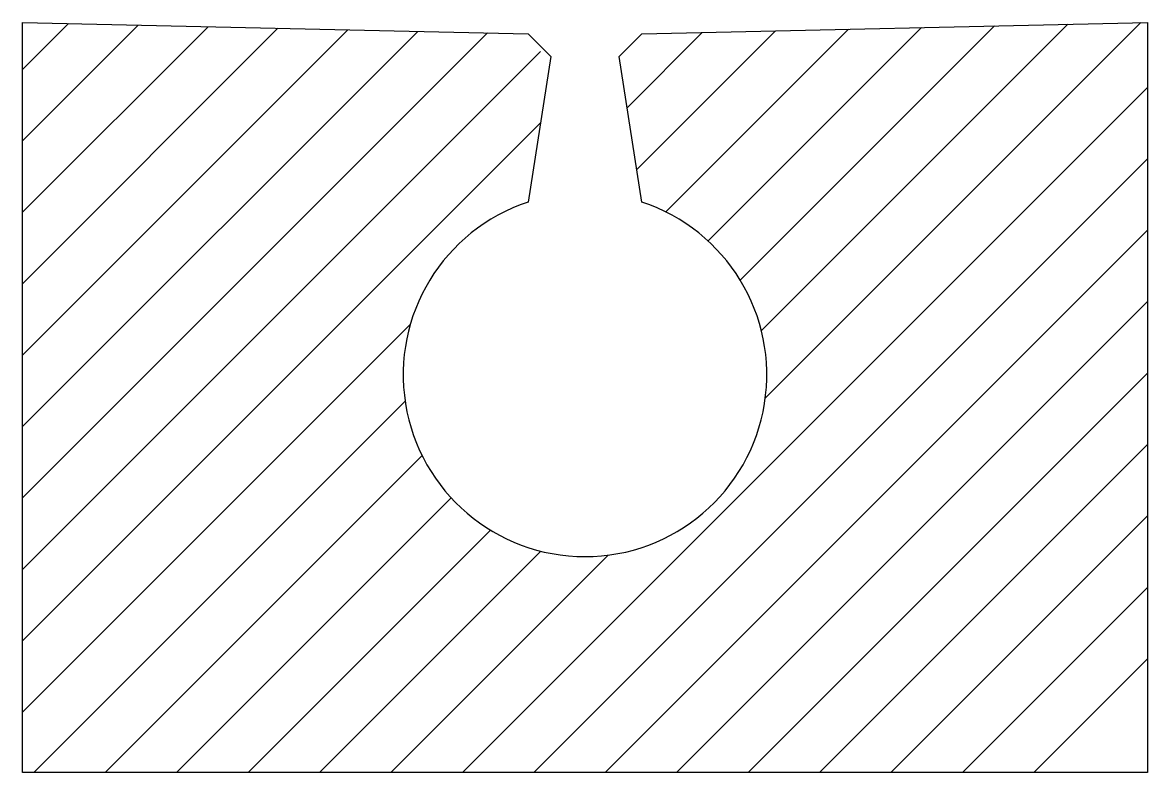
# Model space of a CAD drawing. Extents: x 0 to 0.495, y -0.33 to 0.
import ezdxf

# ---------------------------------------------------------------- set-up
doc = ezdxf.new("R2010")
doc.units = 0
doc.header["$LTSCALE"] = 0.0006
doc.header["$MEASUREMENT"] = 0
doc.layers.get('0').update_dxf_attribs({"linetype": 'CONTINUOUS'})

msp = doc.modelspace()

# ---------------------------------------------------------------- linework, layer by layer
for p, q in [((0, -0.02063), (0.02018, -0.00045)), ((0, -0.05207), (0.05092, -0.00114)), ((0, -0.0835), (0.08166, -0.00184)), ((0, -0.11493), (0.1124, -0.00253)), ((0, -0.14636), (0.14314, -0.00322)), ((0, -0.17779), (0.17388, -0.00391)), ((0, -0.20922), (0.20462, -0.0046)), ((0.26601, -0.0375), (0.29911, -0.0044)), ((0.27026, -0.06468), (0.33126, -0.00368)), ((0.28304, -0.08333), (0.36342, -0.00296)), ((0.30167, -0.09613), (0.39557, -0.00223)), ((0.31583, -0.1134), (0.42772, -0.00151)), ((0.3251, -0.13556), (0.45988, -0.00079)), ((0.32684, -0.16526), (0.49203, -0.00007)), ((0, -0.24065), (0.22795, -0.0127)), ((0.19353, -0.33), (0.495, -0.02853)), ((0, -0.27208), (0.22795, -0.04413)), ((0.22496, -0.33), (0.495, -0.05996)), ((0.25639, -0.33), (0.495, -0.09139)), ((0.28782, -0.33), (0.495, -0.12282)), ((0, -0.30351), (0.17061, -0.1329)), ((0.31925, -0.33), (0.495, -0.15425)), ((0.00494, -0.33), (0.16835, -0.1666)), ((0.35068, -0.33), (0.495, -0.18568)), ((0.03637, -0.33), (0.17583, -0.19054)), ((0.06781, -0.33), (0.18863, -0.20917)), ((0.38211, -0.33), (0.495, -0.21711)), ((0.09924, -0.33), (0.2059, -0.22333)), ((0.13067, -0.33), (0.22806, -0.2326)), ((0.1621, -0.33), (0.25776, -0.23434)), ((0.41355, -0.33), (0.495, -0.24855)), ((0.44498, -0.33), (0.495, -0.27998))]:
    msp.add_line(p, q)
msp.add_lwpolyline([(0, 0), (0.2225, -0.005), (0.2325, -0.015), (0.2225, -0.07901, 6.239737), (0.2725, -0.07901), (0.2625, -0.015), (0.2725, -0.005), (0.495, 0), (0.495, -0.33), (0, -0.33)], format="xyb", close=True)

doc.saveas('drawing.dxf')
